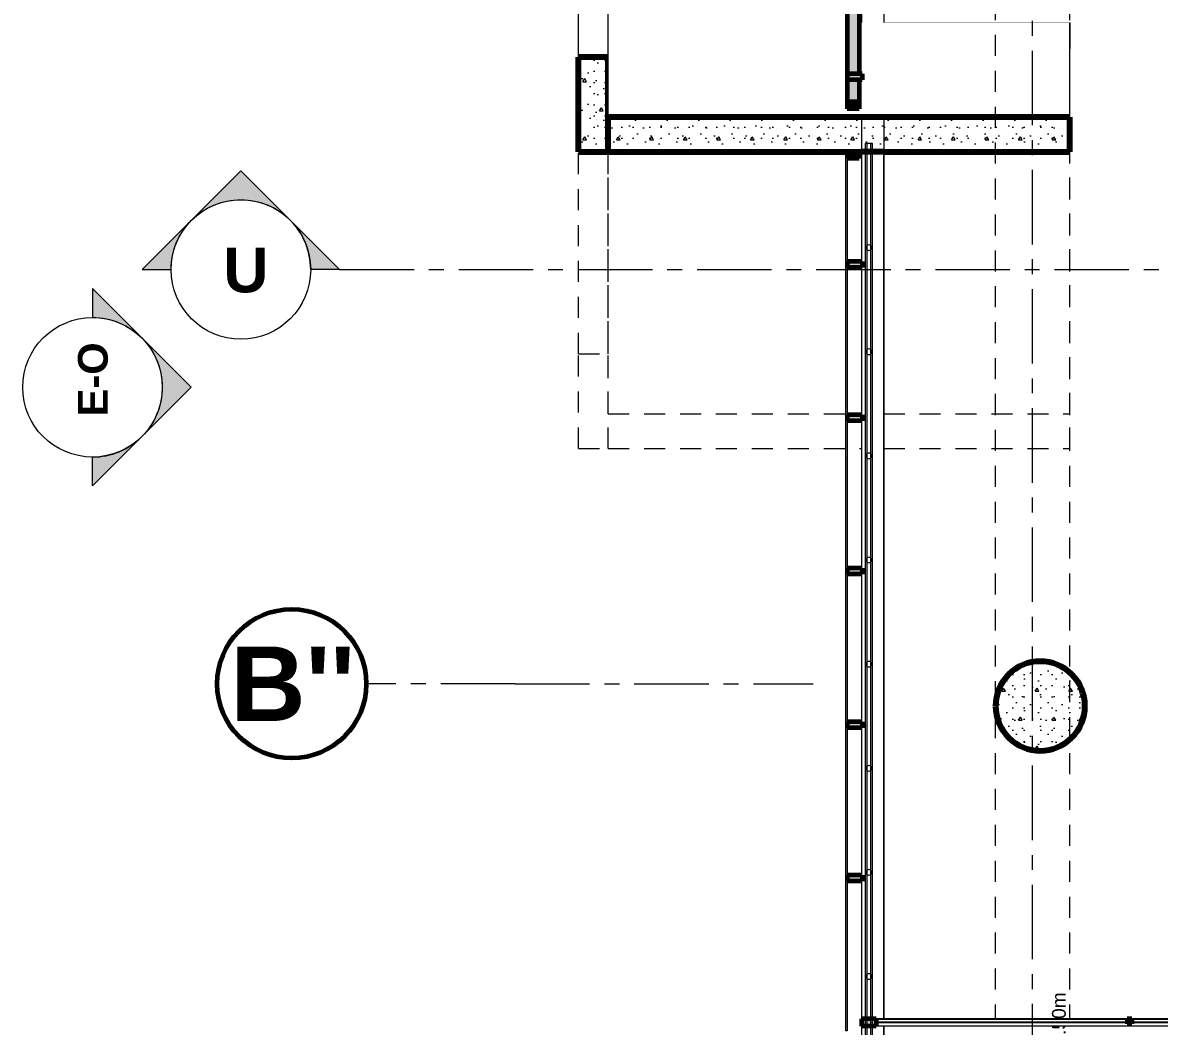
# Model space of a CAD drawing. Header units: inches. Extents: x -38 to 5698, y -33 to 92.
# Drawn here: x 187.54 to 195.17, y 18.6 to 25.34 of the extents above; entities that cross this region are included whole.
import ezdxf

# ---------------------------------------------------------------- set-up
doc = ezdxf.new("R2010")
doc.units = ezdxf.units.IN
doc.header["$MEASUREMENT"] = 0
doc.set_wipeout_variables(frame=1)
for name, pattern in [('Hidden Line', [0.195611, 0.141111, -0.0545]), ('Línea Oculta', [0.195611, 0.141111, -0.0545]), ('Punto & Raya', [0.65, 0.5, -0.075, 0, -0.075]), ('Rayas', [0.282222, 0.141111, -0.141111]), ('Wipeout_Contour', [1, 0, -1])]:
    doc.linetypes.add(name, pattern=pattern)
for name, color, linetype in [('02 _ ARQ _ ALB _ Ejes Generales', 7, 'Continuous'), ('02 _ ARQ _ ZON _ Espacio.3D', 7, 'Continuous'), ('08 _ STR _ EXT _ 06 Columnas', 7, 'Continuous'), ('08 _ STR _ EXT _ 07 Losa Aligerada', 7, 'Continuous'), ('08 _ STR _ EXT _ 08 Placas Inclinadas', 7, 'Continuous'), ('08 _ STR _ EXT _ 09 Vigas', 7, 'Continuous'), ('Acabado - Muros', 7, 'Continuous'), ('Estructura - 04 MURO', 253, 'Continuous'), ('Interior - Escaleras & Barandillas', 7, 'Continuous'), ('Marcador - Alzados', 7, 'Continuous'), ('Marcador - Secciones', 251, 'Continuous'), ('Notas - Etiquetas', 251, 'Continuous')]:
    doc.layers.add(name, color=color, linetype=linetype)
doc.styles.add('Estilo_Generado_1', font='swisseb.ttf')
doc.styles.add('Estilo_Generado_4', font='swisse.ttf')
pattern_1 = [(0, (185.00002, 3e-09), (0, 0.3897114), [0.024375, -0.200625]), (0, (185.11252, 0.19486), (0, 0.3897114), [0.024375, -0.200625]), (60, (185.00002, 3e-09), (-0.3375, 0.1948557), [0.024375, -0.200625]), (60, (185.22502, 3e-09), (-0.3375, 0.1948557), [0.024375, -0.200625]), (120, (185.0244, 3e-09), (0.3375, 0.1948557), [0.024375, -0.200625]), (120, (185.2494, 3e-09), (0.3375, 0.1948557), [0.024375, -0.200625]), (0, (185.00002, 0.0375), (0, 0.075), [0, -0.075, 0, -0.1125]), (45, (185.03752, 0.0375), (-0.053033, 0.053033), [0, -0.05625, 0, -0.09375])]
pattern_2 = [(0, (185.000023, 3e-09), (0, 0.03), [])]

msp = doc.modelspace()

# ---------------------------------------------------------------- hatches: boundary and pattern name
at = {"layer": '08 _ STR _ EXT _ 06 Columnas', "linetype": 'Continuous', "lineweight": 9}
h = msp.add_hatch(dxfattribs=at)
h.set_pattern_fill('HORMIGÓN_EN_MASA_0002', style=0, pattern_type=2)
h.set_pattern_definition(pattern_1)
h.paths.add_polyline_path([(194.0709, 20.7503, 0.414214), (194.3709, 20.4503, 0.414214), (194.6709, 20.7503, 0.414214), (194.3709, 21.0503, 0.414214)])
at = {"layer": 'Acabado - Muros', "linetype": 'Continuous', "lineweight": 9}
for points in [[(193.065, 24.4435), (193.065, 23.72), (193.075, 23.72), (193.075, 24.4435)], [(193.065, 23.71), (193.065, 22.69), (193.075, 22.69), (193.075, 23.71)], [(193.065, 22.68), (193.065, 21.66), (193.075, 21.66), (193.075, 22.68)], [(193.065, 21.65), (193.065, 20.63), (193.075, 20.63), (193.075, 21.65)], [(193.065, 20.62), (193.065, 19.6), (193.075, 19.6), (193.075, 20.62)], [(193.065, 19.59), (193.065, 18.57), (193.075, 18.57), (193.075, 19.59)]]:
    msp.add_hatch(color=250, dxfattribs=at).paths.add_polyline_path(points)
at = {"layer": 'Marcador - Alzados', "linetype": 'Continuous', "lineweight": 13}
for points in [[(188.0079, 23.553), (188.0079, 23.359, -0.198912), (188.3391, 23.2218)], [(188.3391, 23.2218, -0.414214), (188.3391, 22.5593), (188.6704, 22.8905)], [(188.0079, 22.228), (188.3391, 22.5593, -0.198912), (188.0079, 22.4221)]]:
    msp.add_hatch(color=7, dxfattribs=at).paths.add_polyline_path(points)
at = {"layer": 'Marcador - Secciones', "linetype": 'Continuous', "lineweight": 13}
for points in [[(188.6729, 24.0128, -0.414214), (189.3354, 24.0128), (189.0042, 24.344)], [(188.3417, 23.6815), (188.5357, 23.6815, -0.198912), (188.6729, 24.0128)], [(189.6667, 23.6815), (189.3354, 24.0128, -0.198912), (189.4726, 23.6815)]]:
    msp.add_hatch(color=7, dxfattribs=at).paths.add_polyline_path(points)

# ---------------------------------------------------------------- linework, layer by layer
at = {"layer": '02 _ ARQ _ ALB _ Ejes Generales', "color": 252, "linetype": 'Punto & Raya', "lineweight": 13}
for q in [(189.8454, 20.9), (192.8454, 20.9)]:
    msp.add_line((190.8454, 20.9), q, dxfattribs=at)
at = {"layer": '02 _ ARQ _ ALB _ Ejes Generales', "color": 7, "linetype": 'Continuous', "lineweight": 60}
msp.add_circle((189.3454, 20.9), 0.5, dxfattribs=at)
at = {"layer": '02 _ ARQ _ ZON _ Espacio.3D', "color": 254, "linetype": 'Continuous', "lineweight": 0, "flags": 128}
for points in [[(205.02, 18.65), (205.02, 29.6999), (193.32, 29.6999), (193.32, 25.3384), (194.57, 25.3384), (194.57, 25.1632), (193.32, 25.1632), (193.32, 18.6489)], [(205.0199, 6.5), (205.02, 18.6001), (193.32, 18.6001), (193.32, 6.5)]]:
    msp.add_lwpolyline(points, close=True, dxfattribs=at)
at = {"layer": '08 _ STR _ EXT _ 06 Columnas', "color": 7, "linetype": 'Continuous', "lineweight": 80, "flags": 128}
msp.add_lwpolyline([(194.0709, 20.7503, 0.414214), (194.3709, 20.4503, 0.414214), (194.6709, 20.7503, 0.414214), (194.3709, 21.0503, 0.414214)], format="xyb", close=True, dxfattribs=at)
at = {"layer": '08 _ STR _ EXT _ 07 Losa Aligerada', "color": 7, "linetype": 'Rayas', "lineweight": 18, "flags": 128}
msp.add_lwpolyline([(193.22, 11.97, 1.049431), (198.7936, 6.3), (209.6002, 6.3), (209.6002, 6.2005), (214.7981, 6.2005), (214.7981, 7.2), (222.07, 7.2), (222.07, 5.6637), (223.2699, 5.6637), (223.2699, 4.2), (228.3699, 4.2), (228.3699, 5.6637), (229.57, 5.6637), (229.57, 7.2), (236.57, 7.2), (236.57, 14.9999), (236.57, 15.1499), (236.5699, 15.1499), (236.5699, 15.7999), (236.57, 15.7999), (236.57, 18.1001), (236.57, 20.35), (234.07, 20.35), (231.67, 20.35), (231.67, 22.35), (231.67, 22.6), (231.67, 24.5), (231.67, 24.75), (231.67, 26.75), (236.57, 26.75), (236.57, 29.7), (236.57, 35.2005), (236.57, 39.9), (228.67, 39.9), (223.5529, 39.9), (223.5529, 40.9), (218.9324, 40.9), (218.9324, 39.9), (208.37, 39.9), (208.37, 41.4352), (207.42, 41.4352), (207.42, 42.9), (202.22, 42.9), (202.22, 41.4352), (201.2699, 41.4352), (201.2699, 39.9), (196.27, 39.9), (196.27, 41.1), (192.87, 41.1), (192.87, 37.7), (194.07, 37.7), (194.07, 33.9), (193.17, 33.9), (193.17, 21.2663), (193.22, 21.2663)], format="xyb", close=True, dxfattribs=at)
at = {"layer": '08 _ STR _ EXT _ 07 Losa Aligerada', "color": 7, "linetype": 'Continuous', "lineweight": 18, "flags": 128}
msp.add_lwpolyline([(208.37, 42.6544), (207.42, 42.6544), (207.42, 42.9), (202.22, 42.9), (202.22, 42.6544), (201.2699, 42.6544), (201.2699, 39.9), (196.1201, 39.9), (196.1201, 40.95), (193.02, 40.95), (193.02, 37.7), (194.1638, 37.7), (194.1638, 33.9), (193.17, 33.9), (193.17, 23.8932), (193.17, 6.3), (212.7179, 6.3)], dxfattribs=at)
at = {"layer": '08 _ STR _ EXT _ 08 Placas Inclinadas', "color": 7, "linetype": 'Continuous', "lineweight": 80}
msp.add_line((191.2702, 24.4724), (191.4702, 24.4724), dxfattribs=at)
at = {"layer": '08 _ STR _ EXT _ 08 Placas Inclinadas', "color": 251, "linetype": 'Línea Oculta', "lineweight": 13}
msp.add_line((191.2702, 23.1156), (191.4702, 23.1156), dxfattribs=at)
at = {"layer": '08 _ STR _ EXT _ 08 Placas Inclinadas', "color": 251, "linetype": 'Línea Oculta', "lineweight": 13, "flags": 128}
for points in [[(191.2702, 23.1156), (191.2702, 24.4724)], [(191.4702, 23.1156), (191.4702, 24.4724)], [(191.4702, 22.7114), (191.4702, 24.4724)], [(194.57, 22.7114), (194.57, 24.4724)], [(191.2702, 22.4805), (191.2702, 23.1156)], [(191.4702, 22.4805), (191.4702, 23.1156)], [(191.4702, 22.4805), (191.4702, 22.7114)], [(194.57, 22.4805), (194.57, 22.7114)], [(191.2702, 22.4805), (191.4702, 22.4805)]]:
    msp.add_lwpolyline(points, dxfattribs=at)
at = {"layer": 'Acabado - Muros', "color": 7, "linetype": 'Continuous', "lineweight": 60}
for p, q in [((193.075, 24.4724), (193.075, 24.4262)), ((193.075, 23.735), (193.075, 23.695)), ((193.075, 22.705), (193.075, 22.665)), ((193.075, 21.675), (193.075, 21.635)), ((193.075, 20.645), (193.075, 20.605)), ((193.075, 19.615), (193.075, 19.575))]:
    msp.add_line(p, q, dxfattribs=at)
at = {"layer": 'Acabado - Muros', "color": 7, "linetype": 'Continuous', "lineweight": 13, "flags": 128}
for points in [[(193.065, 24.4435), (193.075, 24.4435), (193.075, 23.72), (193.065, 23.72)], [(193.065, 23.71), (193.075, 23.71), (193.075, 22.69), (193.065, 22.69)], [(193.065, 22.68), (193.075, 22.68), (193.075, 21.66), (193.065, 21.66)], [(193.065, 21.65), (193.075, 21.65), (193.075, 20.63), (193.065, 20.63)], [(193.065, 20.62), (193.075, 20.62), (193.075, 19.6), (193.065, 19.6)], [(193.065, 19.59), (193.075, 19.59), (193.075, 18.57), (193.065, 18.57)]]:
    msp.add_lwpolyline(points, close=True, dxfattribs=at)
at = {"layer": 'Interior - Escaleras & Barandillas', "color": 161, "linetype": 'Continuous', "lineweight": 13}
for p, q in [((193.245, 24.5272), (193.195, 24.5272)), ((193.2325, 24.5272), (193.2075, 24.5272)), ((193.2325, 24.5272), (193.2075, 24.5272)), ((193.2325, 24.5272), (193.2075, 24.5272))]:
    msp.add_line(p, q, dxfattribs=at)
at = {"layer": 'Marcador - Alzados', "color": 7, "linetype": 'Continuous', "lineweight": 13, "flags": 128}
for points in [[(188.0079, 23.553), (188.0079, 23.359, -0.198912), (188.3391, 23.2218)], [(188.3391, 23.2218, -0.414214), (188.3391, 22.5593), (188.6704, 22.8905)], [(188.0079, 22.228), (188.0079, 22.4221, 0.198912), (188.3391, 22.5593)]]:
    msp.add_lwpolyline(points, format="xyb", close=True, dxfattribs=at)
at = {"layer": 'Marcador - Alzados', "color": 7, "linetype": 'Continuous', "lineweight": 13}
msp.add_circle((188.0079, 22.8905), 0.4685, dxfattribs=at)
at = {"layer": 'Marcador - Secciones', "color": 7, "linetype": 'Continuous', "lineweight": 13, "flags": 128}
for points in [[(188.6729, 24.0128, -0.414214), (189.3354, 24.0128), (189.0042, 24.344)], [(188.3417, 23.6815), (188.5357, 23.6815, -0.198912), (188.6729, 24.0128)], [(189.6667, 23.6815), (189.4726, 23.6815, 0.198912), (189.3354, 24.0128)]]:
    msp.add_lwpolyline(points, format="xyb", close=True, dxfattribs=at)
at = {"layer": 'Marcador - Secciones', "color": 7, "linetype": 'Continuous', "lineweight": 13}
msp.add_circle((189.0042, 23.6815), 0.4685, dxfattribs=at)

# ---------------------------------------------------------------- texts
at = {"layer": '02 _ ARQ _ ALB _ Ejes Generales', "color": 7, "lineweight": 30, "insert": (188.934, 21.15), "char_height": 0.5, "attachment_point": 1, "style": 'Estilo_Generado_1'}
msp.add_mtext("\\A1;{\\pql;\\pt0;\\fSwis721 Ex BT|b1|i0|c0|p34;B''}", dxfattribs=at)
at = {"layer": 'Marcador - Alzados', "color": 5, "lineweight": 35, "insert": (188.1131, 23.1922), "char_height": 0.2, "attachment_point": 9, "rotation": 90, "style": 'Estilo_Generado_1'}
msp.add_mtext('\\A1;{\\pqr;\\pt0;\\fSwis721 Ex BT|b1|i0|c0|p34;E-O}', dxfattribs=at)
at = {"layer": 'Marcador - Secciones', "color": 5, "lineweight": 25, "insert": (189.1893, 23.5237), "char_height": 0.3, "attachment_point": 9, "style": 'Estilo_Generado_1'}
msp.add_mtext('\\A1;{\\pqr;\\pt0;\\fSwis721 Ex BT|b1|i0|c0|p34;U}', dxfattribs=at)
at = {"layer": 'Notas - Etiquetas', "color": 8, "linetype": 'Continuous', "lineweight": 13, "insert": (194.5435, 17.55), "char_height": 0.0925, "attachment_point": 7, "rotation": 90, "style": 'Estilo_Generado_4'}
msp.add_mtext('\\A1;{\\pql;\\fSwis721 Ex BT|b0|i0|c0|p34;VIGA-103\\fSwis721 Ex BT|b0|i0|c0|p34; \\fSwis721 Ex BT|b0|i0|c0|p34;0.90\\fSwis721 Ex BT|b0|i0|c0|p34;x\\fSwis721 Ex BT|b0|i0|c0|p34;0.50\\fSwis721 Ex BT|b0|i0|c0|p34;m}', dxfattribs=at)

# ---------------------------------------------------------------- wipeouts: each hides what was drawn before it
at = {"color": 254, "linetype": 'Wipeout_Contour', "lineweight": 0, "ltscale": 6458.754026}
msp.add_wipeout([(191.4702, 25.7425), (191.2702, 25.7425), (191.2702, 25.1075), (191.4702, 25.1075)], dxfattribs=at).dxf.layer = '08 _ STR _ EXT _ 08 Placas Inclinadas'

# ---------------------------------------------------------------- next in the draw order: hatches: boundary and pattern name
at = {"layer": '08 _ STR _ EXT _ 08 Placas Inclinadas', "linetype": 'Continuous', "lineweight": 9}
h = msp.add_hatch(dxfattribs=at)
h.set_pattern_fill('HORMIGÓN_EN_MASA_0002', style=0, pattern_type=2)
h.set_pattern_definition(pattern_1)
h.paths.add_polyline_path([(191.2702, 24.4724), (191.4702, 24.4724), (191.4702, 25.1075), (191.2702, 25.1075)])

# ---------------------------------------------------------------- next in the draw order: linework, layer by layer
at = {"layer": '08 _ STR _ EXT _ 08 Placas Inclinadas', "color": 7, "linetype": 'Continuous', "lineweight": 80}
msp.add_line((191.4702, 25.1075), (191.2702, 25.1075), dxfattribs=at)
at = {"layer": '08 _ STR _ EXT _ 08 Placas Inclinadas', "color": 7, "linetype": 'Continuous', "lineweight": 13, "flags": 128}
for points in [[(191.2702, 25.1075), (191.2702, 25.7425)], [(191.4702, 25.1075), (191.4702, 25.7425)]]:
    msp.add_lwpolyline(points, dxfattribs=at)
at = {"layer": '08 _ STR _ EXT _ 08 Placas Inclinadas', "color": 7, "linetype": 'Continuous', "lineweight": 80, "flags": 128}
for points in [[(191.2702, 24.4724), (191.2702, 25.1075)], [(191.4702, 24.4724), (191.4702, 25.1075)]]:
    msp.add_lwpolyline(points, dxfattribs=at)

# ---------------------------------------------------------------- next in the draw order: wipeouts: each hides what was drawn before it
at = {"color": 254, "linetype": 'Wipeout_Contour', "lineweight": 0, "ltscale": 9714.484665}
msp.add_wipeout([(194.9699, 18.6), (197.1199, 18.6), (197.1199, 18.65), (194.9864, 18.65), (194.9864, 18.617), (194.9699, 18.617)], dxfattribs=at).dxf.layer = 'Acabado - Muros'
at = {"color": 254, "linetype": 'Wipeout_Contour', "lineweight": 0, "ltscale": 6466.084102}
msp.add_wipeout([(193.32, 22.7114), (193.17, 22.7114), (193.17, 22.4805), (193.32, 22.4805)], dxfattribs=at).dxf.layer = 'Estructura - 04 MURO'

# ---------------------------------------------------------------- next in the draw order: linework, layer by layer
at = {"layer": 'Acabado - Muros', "color": 7, "linetype": 'Continuous', "lineweight": 60}
msp.add_line((193.175, 22.665), (193.075, 22.665), dxfattribs=at)

# ---------------------------------------------------------------- next in the draw order: wipeouts: each hides what was drawn before it
at = {"color": 254, "linetype": 'Wipeout_Contour', "lineweight": 0, "ltscale": 6465.327593}
msp.add_wipeout([(194.57, 25.3384), (191.4702, 25.3384), (191.4702, 24.7033), (194.57, 24.7033)], dxfattribs=at).dxf.layer = '08 _ STR _ EXT _ 08 Placas Inclinadas'
at = {"color": 254, "linetype": 'Wipeout_Contour', "lineweight": 0, "ltscale": 6466.141943}
msp.add_wipeout([(193.32, 24.4724), (193.17, 24.4724), (193.17, 22.7114), (193.32, 22.7114)], dxfattribs=at).dxf.layer = 'Estructura - 04 MURO'
at = {"color": 254, "linetype": 'Wipeout_Contour', "lineweight": 0, "ltscale": 6465.790652}
msp.add_wipeout([(193.32, 6.45), (193.32, 22.4805), (193.17, 22.4805), (193.17, 6.45)], dxfattribs=at).dxf.layer = 'Estructura - 04 MURO'

# ---------------------------------------------------------------- next in the draw order: hatches: boundary and pattern name
at = {"layer": '08 _ STR _ EXT _ 08 Placas Inclinadas', "linetype": 'Continuous', "lineweight": 9}
h = msp.add_hatch(dxfattribs=at)
h.set_pattern_fill('HORMIGÓN_EN_MASA_0002', style=0, pattern_type=2)
h.set_pattern_definition(pattern_1)
h.paths.add_polyline_path([(191.4702, 24.4724), (194.57, 24.4724), (194.57, 24.7033), (191.4702, 24.7033)])
at = {"layer": 'Acabado - Muros', "linetype": 'Continuous', "lineweight": 9}
for points in [[(193.065, 25.97), (193.065, 24.98), (193.075, 24.98), (193.075, 25.97)], [(193.065, 24.97), (193.065, 24.7899), (193.075, 24.7899), (193.075, 24.97)]]:
    msp.add_hatch(color=250, dxfattribs=at).paths.add_polyline_path(points)
at = {"layer": 'Acabado - Muros', "linetype": 'Continuous', "lineweight": 13}
for points in [[(193.075, 24.995), (193.155, 24.995), (193.155, 25.955), (193.075, 25.955)], [(193.075, 24.8072), (193.155, 24.8072), (193.155, 24.955), (193.075, 24.955)]]:
    msp.add_hatch(color=253, dxfattribs=at).paths.add_polyline_path(points)
at = {"layer": 'Acabado - Muros', "linetype": 'Continuous', "lineweight": 0}
for points in [[(193.175, 24.995), (193.075, 24.995), (193.075, 24.955), (193.175, 24.955)], [(193.155, 24.8072), (193.075, 24.8072), (193.075, 24.761), (193.155, 24.761)], [(193.155, 24.4262), (193.155, 24.4724), (193.075, 24.4724), (193.075, 24.4262)], [(193.175, 23.735), (193.075, 23.735), (193.075, 23.695), (193.175, 23.695)], [(193.175, 22.705), (193.075, 22.705), (193.075, 22.665), (193.175, 22.665)], [(193.175, 21.675), (193.075, 21.675), (193.075, 21.635), (193.175, 21.635)], [(193.175, 20.645), (193.075, 20.645), (193.075, 20.605), (193.175, 20.605)], [(193.175, 19.615), (193.075, 19.615), (193.075, 19.575), (193.175, 19.575)]]:
    msp.add_hatch(color=254, dxfattribs=at).paths.add_polyline_path(points)

# ---------------------------------------------------------------- next in the draw order: linework, layer by layer
at = {"layer": '08 _ STR _ EXT _ 08 Placas Inclinadas', "color": 7, "linetype": 'Continuous', "lineweight": 80}
for p, q in [((194.57, 24.7033), (191.4702, 24.7033)), ((191.4702, 24.4724), (193.17, 24.4724)), ((193.32, 24.4724), (193.17, 24.4724)), ((193.32, 24.4724), (193.17, 24.4724)), ((193.32, 24.4724), (194.57, 24.4724))]:
    msp.add_line(p, q, dxfattribs=at)
at = {"layer": '08 _ STR _ EXT _ 08 Placas Inclinadas', "color": 7, "linetype": 'Continuous', "lineweight": 13}
for p, q in [((193.17, 24.4724), (193.17, 22.7114)), ((193.17, 24.4724), (193.17, 22.7114)), ((193.32, 22.7114), (193.32, 24.4724)), ((193.32, 22.7114), (193.32, 24.4724)), ((193.17, 22.7114), (193.17, 22.4805)), ((193.17, 22.7114), (193.17, 22.4805)), ((193.32, 22.4805), (193.32, 22.7114)), ((193.32, 22.4805), (193.32, 22.7114))]:
    msp.add_line(p, q, dxfattribs=at)
at = {"layer": '08 _ STR _ EXT _ 08 Placas Inclinadas', "color": 251, "linetype": 'Línea Oculta', "lineweight": 13}
for p, q in [((191.4702, 22.7114), (193.17, 22.7114)), ((193.32, 22.7114), (194.57, 22.7114))]:
    msp.add_line(p, q, dxfattribs=at)
at = {"layer": '08 _ STR _ EXT _ 08 Placas Inclinadas', "color": 7, "linetype": 'Continuous', "lineweight": 13, "flags": 128}
for points in [[(191.4702, 24.7033), (191.4702, 25.3384)], [(194.57, 24.7033), (194.57, 25.3384)]]:
    msp.add_lwpolyline(points, dxfattribs=at)
at = {"layer": '08 _ STR _ EXT _ 08 Placas Inclinadas', "color": 7, "linetype": 'Continuous', "lineweight": 80, "flags": 128}
for points in [[(191.4702, 24.4724), (191.4702, 24.7033)], [(194.57, 24.4724), (194.57, 24.7033)]]:
    msp.add_lwpolyline(points, dxfattribs=at)
at = {"layer": '08 _ STR _ EXT _ 08 Placas Inclinadas', "color": 251, "linetype": 'Línea Oculta', "lineweight": 13, "flags": 128}
for points in [[(191.4702, 22.4805), (193.17, 22.4805)], [(193.32, 22.4805), (194.57, 22.4805)]]:
    msp.add_lwpolyline(points, dxfattribs=at)
at = {"layer": '08 _ STR _ EXT _ 09 Vigas', "color": 251, "linetype": 'Hidden Line', "lineweight": 13}
for p, q in [((194.07, 17.4), (194.07, 29.7)), ((194.57, 17.4), (194.57, 29.7))]:
    msp.add_line(p, q, dxfattribs=at)
at = {"layer": 'Acabado - Muros', "color": 7, "linetype": 'Continuous', "lineweight": 60}
for p, q in [((193.075, 25.955), (193.075, 24.995)), ((193.155, 25.955), (193.155, 24.995)), ((193.075, 24.995), (193.075, 24.955)), ((193.155, 24.995), (193.075, 24.995)), ((193.155, 24.955), (193.075, 24.955)), ((193.075, 24.955), (193.075, 24.8072)), ((193.175, 24.995), (193.155, 24.995)), ((193.175, 24.955), (193.155, 24.955)), ((193.155, 24.955), (193.155, 24.8072)), ((193.175, 24.995), (193.175, 24.955)), ((193.075, 24.8072), (193.075, 24.761)), ((193.155, 24.8072), (193.075, 24.8072)), ((193.155, 24.8072), (193.155, 24.761)), ((193.155, 24.761), (193.075, 24.761)), ((193.155, 24.4724), (193.075, 24.4724)), ((193.155, 24.4262), (193.075, 24.4262)), ((193.155, 24.4724), (193.155, 24.4262)), ((193.175, 23.735), (193.075, 23.735)), ((193.175, 23.735), (193.175, 23.695)), ((193.175, 23.695), (193.075, 23.695)), ((193.175, 22.705), (193.075, 22.705)), ((193.175, 22.705), (193.175, 22.665)), ((193.175, 21.675), (193.075, 21.675)), ((193.175, 21.675), (193.175, 21.635)), ((193.175, 21.635), (193.075, 21.635)), ((193.175, 20.645), (193.075, 20.645)), ((193.175, 20.605), (193.075, 20.605)), ((193.175, 20.645), (193.175, 20.605)), ((193.175, 19.615), (193.075, 19.615)), ((193.175, 19.615), (193.175, 19.575)), ((193.175, 19.575), (193.075, 19.575)), ((193.17, 18.65), (193.17, 18.6))]:
    msp.add_line(p, q, dxfattribs=at)
at = {"layer": 'Acabado - Muros', "color": 7, "linetype": 'Continuous', "lineweight": 13, "flags": 128}
for points in [[(193.065, 25.97), (193.075, 25.97), (193.075, 24.98), (193.065, 24.98)], [(193.065, 24.97), (193.075, 24.97), (193.075, 24.7899), (193.065, 24.7899)]]:
    msp.add_lwpolyline(points, close=True, dxfattribs=at)
at = {"layer": 'Estructura - 04 MURO', "color": 7, "linetype": 'Continuous', "lineweight": 13, "flags": 128}
for points in [[(193.17, 22.4805), (193.17, 6.45)], [(193.32, 6.45), (193.32, 22.4805)]]:
    msp.add_lwpolyline(points, dxfattribs=at)
at = {"layer": 'Interior - Escaleras & Barandillas', "color": 161, "linetype": 'Continuous', "lineweight": 13}
for p, q in [((193.195, 24.5272), (193.195, 6.3625)), ((193.2075, 24.5272), (193.2075, 6.3375)), ((193.2075, 24.5272), (193.2075, 6.3375)), ((193.2075, 24.5272), (193.2075, 6.3375)), ((193.2325, 6.3625), (193.2325, 24.5272)), ((193.2325, 6.3625), (193.2325, 24.5272)), ((193.2325, 6.3625), (193.2325, 24.5272)), ((193.245, 6.3625), (193.245, 24.5272))]:
    msp.add_line(p, q, dxfattribs=at)
at = {"layer": 'Interior - Escaleras & Barandillas', "color": 161, "linetype": 'Continuous', "lineweight": 13, "flags": 128}
for points in [[(193.2387, 23.8281, 1), (193.2012, 23.8281, 1)], [(193.2387, 23.129, 1), (193.2012, 23.129, 1)], [(193.2387, 22.4298, 1), (193.2012, 22.4298, 1)], [(193.2387, 21.7307, 1), (193.2012, 21.7307, 1)], [(193.2387, 21.0316, 1), (193.2012, 21.0316, 1)], [(193.2387, 20.3325, 1), (193.2012, 20.3325, 1)], [(193.2387, 19.6333, 1), (193.2012, 19.6333, 1)], [(193.2387, 18.9342, 1), (193.2012, 18.9342, 1)]]:
    msp.add_lwpolyline(points, format="xyb", close=True, dxfattribs=at)
at = {"layer": 'Marcador - Secciones', "color": 251, "linetype": 'Punto & Raya', "lineweight": 13}
msp.add_line((189.6667, 23.6815), (213.9526, 23.6815), dxfattribs=at)

# ---------------------------------------------------------------- next in the draw order: wipeouts: each hides what was drawn before it
at = {"color": 254, "linetype": 'Wipeout_Contour', "lineweight": 0, "ltscale": 9704.754167}
msp.add_wipeout([(193.27, 18.6), (194.9699, 18.6), (194.9699, 18.617), (194.9534, 18.617), (194.9534, 18.65), (193.27, 18.65)], dxfattribs=at).dxf.layer = 'Acabado - Muros'

# ---------------------------------------------------------------- next in the draw order: linework, layer by layer
at = {"layer": 'Acabado - Muros', "color": 251, "linetype": 'Continuous', "lineweight": 13, "flags": 128}
for points in [[(194.9534, 18.65), (193.27, 18.65)], [(197.1199, 18.65), (194.9864, 18.65)], [(197.1199, 18.6), (194.9699, 18.6), (193.27, 18.6)]]:
    msp.add_lwpolyline(points, dxfattribs=at)

# ---------------------------------------------------------------- next in the draw order: wipeouts: each hides what was drawn before it
at = {"color": 254, "linetype": 'Wipeout_Contour', "lineweight": 0, "ltscale": 6469.34869}
msp.add_wipeout([(193.27, 18.645), (193.27, 18.625), (194.9534, 18.625), (194.9534, 18.645)], dxfattribs=at).dxf.layer = 'Acabado - Muros'

# ---------------------------------------------------------------- next in the draw order: hatches: boundary and pattern name
at = {"layer": 'Acabado - Muros', "linetype": 'Continuous', "lineweight": 0}
msp.add_hatch(color=254, dxfattribs=at).paths.add_polyline_path([(193.27, 18.65), (193.17, 18.65), (193.17, 18.6), (193.27, 18.6)])
h = msp.add_hatch(dxfattribs=at)
h.set_pattern_fill('CONTRACHAPADO_0002', color=254, style=0, pattern_type=2)
h.set_pattern_definition(pattern_2)
h.paths.add_polyline_path([(193.27, 18.645), (193.27, 18.625), (194.9534, 18.625), (194.9534, 18.645)])

# ---------------------------------------------------------------- next in the draw order: linework, layer by layer
at = {"layer": '02 _ ARQ _ ALB _ Ejes Generales', "color": 252, "linetype": 'Punto & Raya', "lineweight": 13}
msp.add_line((194.32, 3.05), (194.32, 44.9), dxfattribs=at)
at = {"layer": 'Acabado - Muros', "color": 7, "linetype": 'Continuous', "lineweight": 60}
for p, q in [((193.27, 18.65), (193.17, 18.65)), ((193.27, 18.65), (193.27, 18.6)), ((193.27, 18.6), (193.17, 18.6))]:
    msp.add_line(p, q, dxfattribs=at)
at = {"layer": 'Acabado - Muros', "color": 7, "linetype": 'Continuous', "lineweight": 13, "flags": 128}
msp.add_lwpolyline([(193.27, 18.645), (193.27, 18.625), (194.9534, 18.625), (194.9534, 18.645)], close=True, dxfattribs=at)

# ---------------------------------------------------------------- next in the draw order: wipeouts: each hides what was drawn before it
at = {"color": 254, "linetype": 'Wipeout_Contour', "lineweight": 0, "ltscale": 6477.114076}
msp.add_wipeout([(194.9864, 18.645), (194.9864, 18.625), (197.1199, 18.625), (197.1199, 18.645)], dxfattribs=at).dxf.layer = 'Acabado - Muros'

# ---------------------------------------------------------------- next in the draw order: hatches: boundary and pattern name
at = {"layer": 'Acabado - Muros', "linetype": 'Continuous', "lineweight": 0}
msp.add_hatch(color=254, dxfattribs=at).paths.add_polyline_path([(194.9534, 18.617), (194.9864, 18.617), (194.9864, 18.65), (194.9534, 18.65)])
h = msp.add_hatch(dxfattribs=at)
h.set_pattern_fill('CONTRACHAPADO_0002', color=254, style=0, pattern_type=2)
h.set_pattern_definition(pattern_2)
h.paths.add_polyline_path([(194.9864, 18.645), (194.9864, 18.625), (197.1199, 18.625), (197.1199, 18.645)])

# ---------------------------------------------------------------- next in the draw order: linework, layer by layer
at = {"layer": 'Acabado - Muros', "color": 7, "linetype": 'Continuous', "lineweight": 60}
for p, q in [((194.9534, 18.65), (194.9534, 18.617)), ((194.9864, 18.65), (194.9534, 18.65)), ((194.9864, 18.65), (194.9864, 18.617)), ((194.9864, 18.617), (194.9534, 18.617))]:
    msp.add_line(p, q, dxfattribs=at)
at = {"layer": 'Acabado - Muros', "color": 7, "linetype": 'Continuous', "lineweight": 13, "flags": 128}
msp.add_lwpolyline([(194.9864, 18.645), (194.9864, 18.625), (197.1199, 18.625), (197.1199, 18.645)], close=True, dxfattribs=at)

doc.saveas('drawing.dxf')
